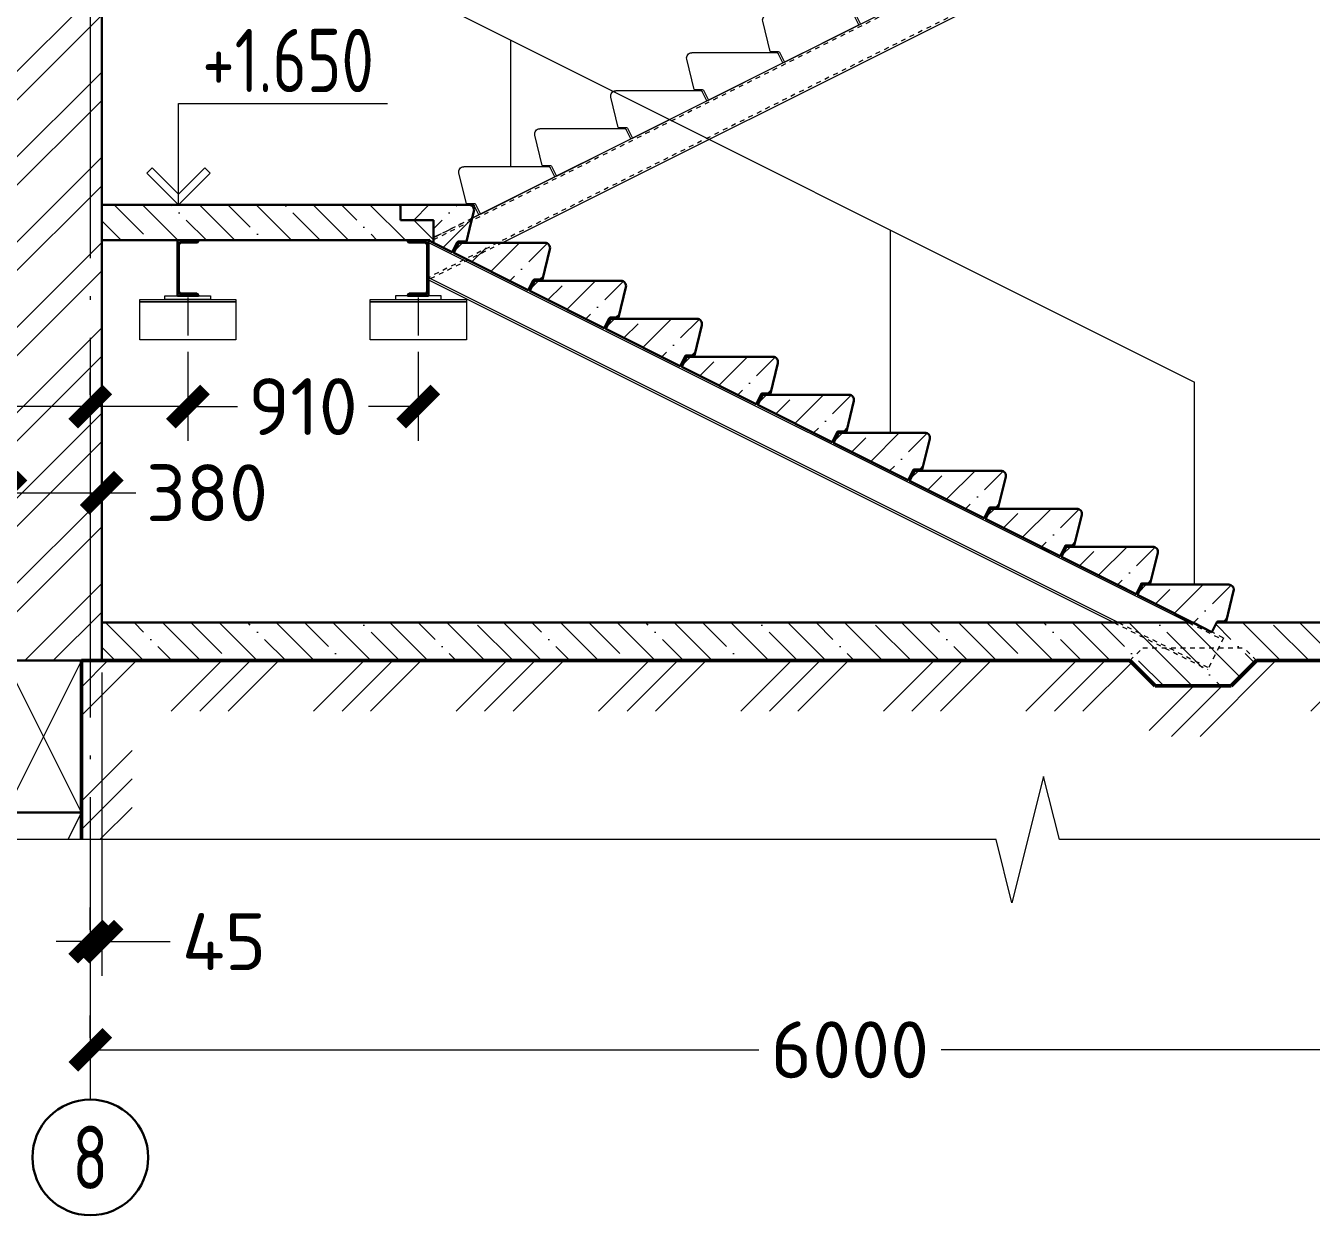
# Model space of a CAD drawing. Extents: x -965262 to 1142518, y -357520 to 71675.
# Drawn here: x 993507 to 1000282, y -218110 to -211841 of the extents above; entities that cross this region are included whole.
import ezdxf

# ---------------------------------------------------------------- set-up
doc = ezdxf.new("R2010")
doc.units = 0
doc.header["$LTSCALE"] = 10
doc.linetypes.add('DOTE', pattern=[2.42, 2, -0.2, 0.02, -0.2])
doc.linetypes.add('JIS_02_1.0', pattern=[2, 1, -1])
doc.layers.get('0').update_dxf_attribs({"linetype": 'CONTINUOUS', "lineweight": 30})
doc.layers.get('Defpoints').update_dxf_attribs({"linetype": 'CONTINUOUS'})
doc.layers.add('DOTE', color=7, linetype='DOTE', lineweight=9)
doc.styles.add('GOST 2.304', font='isocpeur.ttf', dxfattribs={"width": 0.75, "height": 250})
doc.styles.get("Standard").update_dxf_attribs({"font": 'isocpeur.ttf', "height": 300})
doc.dimstyles.get("Standard").update_dxf_attribs({"dimscale": 100, "dimtxt": 300, "dimasz": 1.8, "dimexe": 1.8, "dimexo": 0.625, "dimgap": 0.9, "dimtad": 0, "dimdec": 0, "dimzin": 0, "dimdsep": 46, "dimtxsty": 'Standard', "dimblk": 'ARCHTICK', "dimcen": 0.9, "dimclrd": 256, "dimclre": 256, "dimclrt": 256, "dimadec": 0, "dimazin": 0, "dimtfac": 1, "dimtdec": 0, "dimtofl": 0, "dimtmove": 0, "dimatfit": 3, "dimfxl": 1, "dimtolj": 1, "dimtzin": 0, "dimlwd": 15, "dimlwe": 15, "dimarcsym": 0})
pattern_1 = [(135, (1130293.9, 531250.77), (-149.79692, -149.79692), []), (135, (1130293.9, 531400.56), (-149.79692, -149.79692), [264.806047, -52.96121, 0, -52.96121])]

# ---------------------------------------------------------------- blocks, each defined once
blk = doc.blocks.new('ЛМ1')
at = {"linetype": 'JIS_02_1.0', "lineweight": 15, "ltscale": 2.5}
for p, q in [((-101238.3, -555757.3), (-100967.7, -555757.3)), ((-101238.3, -555757.3), (-101238.3, -555817.3)), ((-100977.7, -555902.3), (-100948.3, -555782.1)), ((-101238.3, -555817.3), (-101108.3, -555817.3)), ((-101108.3, -555817.3), (-101108.3, -555907)), ((-101033.7, -555944.3), (-101108.3, -555907)), ((-101014.1, -555905.1), (-101033.7, -555944.3)), ((-101027.7, -555947.3), (-101009.1, -555910.1)), ((-100977.7, -555902.3), (-101009.6, -555902.3)), ((-101004.6, -555907.3), (-100834.6, -555907.3)), ((-100971.2, -555975.6), (-101027.7, -555947.3)), ((-97988.3, -557407.3), (-97717.7, -557407.3)), ((-97717.7, -557467.3), (-97717.7, -557407.3)), ((-97857.7, -557532.3), (-98000.7, -557460.8)), ((-97847.7, -557467.3), (-97717.7, -557467.3)), ((-97847.7, -557532.3), (-97847.7, -557467.3)), ((-97857.7, -557532.3), (-97847.7, -557532.3))]:
    blk.add_line(p, q, dxfattribs=at)
at = {"lineweight": 15, "ltscale": 7.5}
for p, q in [((-100834.6, -555907.3), (-100667.7, -555907.3)), ((-100677.7, -556052.3), (-100648.3, -555932.1)), ((-100733.7, -556094.3), (-100971.2, -555975.6)), ((-100733.7, -556094.3), (-100807.7, -556057.3)), ((-100714.1, -556055.1), (-100733.7, -556094.3)), ((-100727.7, -556097.3), (-100709.1, -556060.1)), ((-100433.7, -556244.3), (-100727.7, -556097.3)), ((-100677.7, -556052.3), (-100709.6, -556052.3)), ((-100704.6, -556057.3), (-100367.7, -556057.3)), ((-100637.7, -556057.3), (-100367.7, -556057.3)), ((-100377.7, -556202.3), (-100348.3, -556082.1)), ((-100433.7, -556244.3), (-100507.7, -556207.3)), ((-100414.1, -556205.1), (-100433.7, -556244.3)), ((-100427.7, -556247.3), (-100409.1, -556210.1)), ((-100133.7, -556394.3), (-100427.7, -556247.3)), ((-100377.7, -556202.3), (-100409.6, -556202.3)), ((-100404.6, -556207.3), (-100067.7, -556207.3)), ((-100337.7, -556207.3), (-100067.7, -556207.3)), ((-100077.7, -556352.3), (-100048.3, -556232.1)), ((-100077.7, -556352.3), (-100109.6, -556352.3)), ((-100133.7, -556394.3), (-100207.7, -556357.3)), ((-100114.1, -556355.1), (-100133.7, -556394.3)), ((-100127.7, -556397.3), (-100109.1, -556360.1)), ((-99833.7, -556544.3), (-100127.7, -556397.3)), ((-100104.6, -556357.3), (-99767.7, -556357.3)), ((-100037.7, -556357.3), (-99767.7, -556357.3)), ((-99777.7, -556502.3), (-99748.3, -556382.1)), ((-99777.7, -556502.3), (-99809.6, -556502.3)), ((-99833.7, -556544.3), (-99907.7, -556507.3)), ((-99814.1, -556505.1), (-99833.7, -556544.3)), ((-99827.7, -556547.3), (-99809.1, -556510.1)), ((-99533.7, -556694.3), (-99827.7, -556547.3)), ((-99804.6, -556507.3), (-99467.7, -556507.3)), ((-99737.7, -556507.3), (-99467.7, -556507.3)), ((-99477.7, -556652.3), (-99448.3, -556532.1)), ((-99514.1, -556655.1), (-99533.7, -556694.3)), ((-99477.7, -556652.3), (-99509.6, -556652.3)), ((-99533.7, -556694.3), (-99607.7, -556657.3)), ((-99527.7, -556697.3), (-99509.1, -556660.1)), ((-99233.7, -556844.3), (-99527.7, -556697.3)), ((-99504.6, -556657.3), (-99167.7, -556657.3)), ((-99437.7, -556657.3), (-99167.7, -556657.3)), ((-99177.7, -556802.3), (-99148.3, -556682.1)), ((-99233.7, -556844.3), (-99307.7, -556807.3)), ((-99214.1, -556805.1), (-99233.7, -556844.3)), ((-99177.7, -556802.3), (-99209.6, -556802.3)), ((-99204.6, -556807.3), (-98867.7, -556807.3)), ((-99137.7, -556807.3), (-98867.7, -556807.3)), ((-99227.7, -556847.3), (-99209.1, -556810.1)), ((-98933.7, -556994.3), (-99227.7, -556847.3)), ((-98877.7, -556952.3), (-98848.3, -556832.1)), ((-98933.7, -556994.3), (-99007.7, -556957.3)), ((-98914.1, -556955.1), (-98933.7, -556994.3)), ((-98927.7, -556997.3), (-98909.1, -556960.1)), ((-98877.7, -556952.3), (-98909.6, -556952.3)), ((-98904.6, -556957.3), (-98567.7, -556957.3)), ((-98837.7, -556957.3), (-98567.7, -556957.3)), ((-98633.7, -557144.3), (-98927.7, -556997.3)), ((-98577.7, -557102.3), (-98548.3, -556982.1)), ((-98633.7, -557144.3), (-98707.7, -557107.3)), ((-98614.1, -557105.1), (-98633.7, -557144.3)), ((-98627.7, -557147.3), (-98609.1, -557110.1)), ((-98577.7, -557102.3), (-98609.6, -557102.3)), ((-98604.6, -557107.3), (-98267.7, -557107.3)), ((-98537.7, -557107.3), (-98267.7, -557107.3)), ((-98333.7, -557294.3), (-98627.7, -557147.3)), ((-98277.7, -557252.3), (-98248.3, -557132.1)), ((-98333.7, -557294.3), (-98407.7, -557257.3)), ((-98314.1, -557255.1), (-98333.7, -557294.3)), ((-98327.7, -557297.3), (-98309.1, -557260.1)), ((-98277.7, -557252.3), (-98309.6, -557252.3)), ((-98304.6, -557257.3), (-97967.7, -557257.3)), ((-98237.7, -557257.3), (-97967.7, -557257.3)), ((-98033.7, -557444.3), (-98327.7, -557297.3)), ((-97977.7, -557402.3), (-97948.3, -557282.1)), ((-98033.7, -557444.3), (-98107.7, -557407.3)), ((-98014.1, -557405.1), (-98033.7, -557444.3)), ((-97977.7, -557402.3), (-98009.6, -557402.3))]:
    blk.add_line(p, q, dxfattribs=at)
at = {"lineweight": 15, "ltscale": 2.5}
for p, q in [((-98027.7, -557447.3), (-98009.1, -557410.1)), ((-98004.6, -557407.3), (-97988.3, -557407.3)), ((-98000.7, -557460.8), (-98027.7, -557447.3))]:
    blk.add_line(p, q, dxfattribs=at)
at = {"linetype": 'JIS_02_1.0', "lineweight": 15, "ltscale": 2.5}
for centre, radius, start, end in [((-100967.7, -555777.3), 20, 346.2488, 90), ((-101009.6, -555907.3), 5, 90, 153.4349), ((-101004.6, -555912.3), 5, 90, 153.4349), ((-98004.6, -557412.3), 5, 90, 153.4349)]:
    blk.add_arc(centre, radius, start, end, dxfattribs=at)
at = {"lineweight": 15, "ltscale": 7.5}
for centre, radius, start, end in [((-100667.7, -555927.3), 20, 346.2488, 90), ((-100709.6, -556057.3), 5, 90, 153.4349), ((-100704.6, -556062.3), 5, 90, 153.4349), ((-100367.7, -556077.3), 20, 346.2488, 90), ((-100409.6, -556207.3), 5, 90, 153.4349), ((-100404.6, -556212.3), 5, 90, 153.4349), ((-100067.7, -556227.3), 20, 346.2488, 90), ((-100109.6, -556357.3), 5, 90, 153.4349), ((-100104.6, -556362.3), 5, 90, 153.4349), ((-99767.7, -556377.3), 20, 346.2488, 90), ((-99809.6, -556507.3), 5, 90, 153.4349), ((-99804.6, -556512.3), 5, 90, 153.4349), ((-99467.7, -556527.3), 20, 346.2488, 90), ((-99509.6, -556657.3), 5, 90, 153.4349), ((-99504.6, -556662.3), 5, 90, 153.4349), ((-99167.7, -556677.3), 20, 346.2488, 90), ((-99209.6, -556807.3), 5, 90, 153.4349), ((-99204.6, -556812.3), 5, 90, 153.4349), ((-98867.7, -556827.3), 20, 346.2488, 90), ((-98909.6, -556957.3), 5, 90, 153.4349), ((-98904.6, -556962.3), 5, 90, 153.4349), ((-98567.7, -556977.3), 20, 346.2488, 90), ((-98609.6, -557107.3), 5, 90, 153.4349), ((-98604.6, -557112.3), 5, 90, 153.4349), ((-98267.7, -557127.3), 20, 346.2488, 90), ((-98309.6, -557257.3), 5, 90, 153.4349), ((-98304.6, -557262.3), 5, 90, 153.4349), ((-97967.7, -557277.3), 20, 346.2488, 90), ((-98009.6, -557407.3), 5, 90, 153.4349)]:
    blk.add_arc(centre, radius, start, end, dxfattribs=at)
blk = doc.blocks.new('_ArchTick')
at = {"color": 0, "linetype": 'ByBlock', "lineweight": 0, "const_width": 0.4}
blk.add_lwpolyline([(-0.5, -0.5), (0.5, 0.5)], dxfattribs=at)
blk = doc.blocks.new('*D2309')
at = {"lineweight": 15, "ltscale": 10, "transparency": 16777216}
for p, q in [((993907.6, -215249.3), (993907.6, -216847.8)), ((993847.6, -216605.3), (993847.6, -216487.8)), ((993847.6, -216667.8), (993667.6, -216667.8)), ((993907.6, -216667.8), (994267.6, -216667.8))]:
    blk.add_line(p, q, dxfattribs=at)
at = {"layer": 'Defpoints', "color": 0, "lineweight": 15, "ltscale": 10, "transparency": 16777216}
for p in [(993907.6, -215186.8, -1206.7), (993847.6, -216667.8), (993847.6, -216667.8)]:
    blk.add_point(p, dxfattribs=at)
at = {"lineweight": 15, "ltscale": 10, "transparency": 16777216, "xscale": 180, "yscale": 180, "zscale": 180}
blk.add_blockref('_ArchTick', (993847.6, -216667.8), dxfattribs=at)
at = {"lineweight": 15, "ltscale": 10, "transparency": 16777216, "xscale": 180, "yscale": 180, "zscale": 180, "rotation": 180}
blk.add_blockref('_ArchTick', (993907.6, -216667.8), dxfattribs=at)
at = {"lineweight": 15, "ltscale": 10, "transparency": 16777216, "insert": (994552.6, -216667.8), "char_height": 300, "attachment_point": 5}
blk.add_mtext('\\A1;45', dxfattribs=at)
blk = doc.blocks.new('*D2311')
at = {"lineweight": 15, "ltscale": 10, "transparency": 16777216}
for p, q in [((993847.6, -217175.3), (993847.6, -217057.8)), ((1001854.3, -217175.3), (1001854.3, -217057.8)), ((993847.6, -217237.8), (997370.9, -217237.8)), ((1001854.3, -217237.8), (998330.9, -217237.8))]:
    blk.add_line(p, q, dxfattribs=at)
at = {"layer": 'Defpoints', "color": 0, "lineweight": 15, "ltscale": 10, "transparency": 16777216}
for p in [(993847.6, -217237.8), (1001854.3, -217237.8), (1001854.3, -217237.8)]:
    blk.add_point(p, dxfattribs=at)
at = {"lineweight": 15, "ltscale": 10, "transparency": 16777216, "xscale": 180, "yscale": 180, "zscale": 180, "rotation": 180}
blk.add_blockref('_ArchTick', (993847.6, -217237.8), dxfattribs=at)
at = {"lineweight": 15, "ltscale": 10, "transparency": 16777216, "xscale": 180, "yscale": 180, "zscale": 180}
blk.add_blockref('_ArchTick', (1001854.3, -217237.8), dxfattribs=at)
at = {"lineweight": 15, "ltscale": 10, "transparency": 16777216, "insert": (997850.9, -217237.8), "char_height": 300, "attachment_point": 5}
blk.add_mtext('\\A1;6000', dxfattribs=at)
blk = doc.blocks.new('*D2346')
at = {"lineweight": 15, "ltscale": 10, "transparency": 16777216}
for p, q in [((993400.5, -214924.1), (993400.5, -214122.3)), ((993907.6, -214924.1), (993907.6, -214122.3)), ((993400.5, -214302.3), (993907.6, -214302.3)), ((993907.6, -214302.3), (994087.6, -214302.3))]:
    blk.add_line(p, q, dxfattribs=at)
at = {"layer": 'Defpoints', "color": 0, "lineweight": 15, "ltscale": 10, "transparency": 16777216}
for p in [(993400.5, -214302.3), (993400.5, -214986.6, -1206.7), (993907.6, -214986.6, -1206.7)]:
    blk.add_point(p, dxfattribs=at)
at = {"lineweight": 15, "ltscale": 10, "transparency": 16777216, "xscale": 180, "yscale": 180, "zscale": 180, "rotation": 180}
blk.add_blockref('_ArchTick', (993400.5, -214302.3), dxfattribs=at)
at = {"lineweight": 15, "ltscale": 10, "transparency": 16777216, "xscale": 180, "yscale": 180, "zscale": 180}
blk.add_blockref('_ArchTick', (993907.6, -214302.3), dxfattribs=at)
at = {"lineweight": 15, "ltscale": 10, "transparency": 16777216, "insert": (994462.6, -214302.3), "char_height": 300, "attachment_point": 5}
blk.add_mtext('\\A1;380', dxfattribs=at)
blk = doc.blocks.new('*D2351')
at = {"lineweight": 15, "ltscale": 10, "transparency": 16777216}
for p, q in [((994361.3, -213572), (994361.3, -214028.1)), ((993847.6, -213785.6), (993847.6, -213668.1)), ((993847.6, -213848.1), (993198.7, -213848.1)), ((994361.3, -213848.1), (993847.6, -213848.1))]:
    blk.add_line(p, q, dxfattribs=at)
at = {"layer": 'Defpoints', "color": 0, "lineweight": 15, "ltscale": 10, "transparency": 16777216}
for p in [(994361.3, -213509.5, 1206.7), (993847.6, -213848.1), (993847.6, -213848.1)]:
    blk.add_point(p, dxfattribs=at)
at = {"lineweight": 15, "ltscale": 10, "transparency": 16777216, "xscale": 180, "yscale": 180, "zscale": 180, "rotation": 180}
blk.add_blockref('_ArchTick', (993847.6, -213848.1), dxfattribs=at)
at = {"lineweight": 15, "ltscale": 10, "transparency": 16777216, "xscale": 180, "yscale": 180, "zscale": 180}
blk.add_blockref('_ArchTick', (994361.3, -213848.1), dxfattribs=at)
at = {"lineweight": 15, "ltscale": 10, "transparency": 16777216, "insert": (992823.7, -213848.1), "char_height": 300, "attachment_point": 5}
blk.add_mtext('\\A1;385', dxfattribs=at)
blk = doc.blocks.new('*D2266')
at = {"lineweight": 15, "ltscale": 10, "transparency": 16777216}
for p, q in [((994361.3, -213559.5), (994361.3, -214028.1)), ((995575.7, -213559.5), (995575.7, -214028.1)), ((994361.3, -213848.1), (994623.5, -213848.1)), ((995575.7, -213848.1), (995313.5, -213848.1))]:
    blk.add_line(p, q, dxfattribs=at)
at = {"layer": 'Defpoints', "color": 0, "lineweight": 15, "ltscale": 10, "transparency": 16777216}
for p in [(994361.3, -213497, 1206.7), (995575.7, -213497, 1206.7), (995575.7, -213848.1)]:
    blk.add_point(p, dxfattribs=at)
at = {"lineweight": 15, "ltscale": 10, "transparency": 16777216, "xscale": 180, "yscale": 180, "zscale": 180, "rotation": 180}
blk.add_blockref('_ArchTick', (994361.3, -213848.1), dxfattribs=at)
at = {"lineweight": 15, "ltscale": 10, "transparency": 16777216, "xscale": 180, "yscale": 180, "zscale": 180}
blk.add_blockref('_ArchTick', (995575.7, -213848.1), dxfattribs=at)
at = {"lineweight": 15, "ltscale": 10, "transparency": 16777216, "insert": (994968.5, -213848.1), "char_height": 300, "attachment_point": 5}
blk.add_mtext('\\A1;910', dxfattribs=at)

msp = doc.modelspace()

# ---------------------------------------------------------------- hatches: boundary and pattern name
at = {"lineweight": 15}
h = msp.add_hatch(dxfattribs=at)
h.set_pattern_fill('ANSI32', color=256, scale=33.361392, style=0)
h.set_pattern_definition([(45, (993632.55, -201574.56), (-224.6954, 224.6954), []), (45, (993782.35, -201574.56), (-224.6954, 224.6954), [])])
h.paths.add_polyline_path([(993907.6, -201508.6), (993400.5, -201508.6), (993400.5, -201642.1), (993907.6, -201642.1)])
h.paths.add_polyline_path([(1002261.3, -201508.6), (1001754.2, -201508.6), (1001754.2, -201642.1), (1002261.3, -201642.1)])
h.paths.add_polyline_path([(993907.6, -202149.2), (993827.5, -202149.2), (993827.5, -202442.7), (993907.6, -202442.7)])
h.paths.add_polyline_path([(1001834.3, -202149.2), (1001754.2, -202149.2), (1001754.2, -202442.7), (1001834.3, -202442.7)])
h.paths.add_polyline_path([(1002261.3, -201642.1), (1001754.2, -201642.1), (1001754.2, -202374.4), (1002261.3, -202374.4)])
h.paths.add_polyline_path([(993907.6, -201642.1), (993400.5, -201642.1), (993400.5, -202374.4), (993907.6, -202374.4)])
h.paths.add_polyline_path([(993847.6, -206979.9), (993400.5, -206979.9), (993400.5, -207180.1), (993847.6, -207180.1)])
h.paths.add_polyline_path([(993907.6, -206979.9), (993847.6, -206979.9), (993847.6, -207180.1), (993907.6, -207180.1)], flags=16)
h.paths.add_polyline_path([(993847.6, -205378.5), (993400.5, -205378.5), (993400.5, -205578.7), (993847.6, -205578.7)], flags=17)
h.paths.add_polyline_path([(993907.6, -205378.5), (993847.6, -205378.5), (993847.6, -205578.7), (993907.6, -205578.7)], flags=17)
h.paths.add_polyline_path([(1002261.3, -201642.1), (1001854.3, -201642.1), (1001854.3, -202374.4), (1002261.3, -202374.4)], flags=17)
h.paths.add_polyline_path([(1001854.3, -201642.1), (1001754.2, -201642.1), (1001754.2, -202374.4), (1001854.3, -202374.4)], flags=16)
h.paths.add_polyline_path([(993847.6, -201642.1), (993400.5, -201642.1), (993400.5, -202374.4), (993847.6, -202374.4)], flags=16)
h.paths.add_polyline_path([(993907.6, -201642.1), (993847.6, -201642.1), (993847.6, -202374.4), (993907.6, -202374.4)], flags=17)
h.paths.add_polyline_path([(1002261.3, -202776.4), (1001854.3, -202776.4), (1001854.3, -205645.4), (1002261.3, -205645.4)], flags=17)
h.paths.add_polyline_path([(1001854.3, -202776.4), (1001754.2, -202776.4), (1001754.2, -205645.4), (1001854.3, -205645.4)], flags=17)
h.paths.add_polyline_path([(993847.6, -205578.7), (993400.5, -205578.7), (993400.5, -207180.1), (993847.6, -207180.1)], flags=17)
h.paths.add_polyline_path([(993907.6, -205578.7), (993847.6, -205578.7), (993847.6, -207180.1), (993907.6, -207180.1)], flags=17)
h.paths.add_polyline_path([(993847.6, -209982.4), (993400.5, -209982.4), (993400.5, -211583.8), (993847.6, -211583.8)], flags=17)
h.paths.add_polyline_path([(993907.6, -209982.4), (993847.6, -209982.4), (993847.6, -211583.8), (993907.6, -211583.8)], flags=17)
h.paths.add_polyline_path([(1002261.3, -207713.8), (1001854.3, -207713.8), (1001854.3, -210582.9), (1002261.3, -210582.9)], flags=17)
h.paths.add_polyline_path([(1001854.3, -207713.8), (1001754.2, -207713.8), (1001754.2, -210582.9), (1001854.3, -210582.9)], flags=17)
h.paths.add_polyline_path([(1002261.3, -212117.5), (1001854.3, -212117.5), (1001854.3, -214986.6), (1002261.3, -214986.6)], flags=17)
h.paths.add_polyline_path([(1001854.3, -212117.5), (1001754.2, -212117.5), (1001754.2, -214986.6), (1001854.3, -214986.6)], flags=17)
h.paths.add_polyline_path([(1001854.3, -201642.1), (1002261.3, -201642.1), (1002261.3, -215186.8), (1002154.5, -215186.8), (1001854.3, -215186.8)])
h.paths.add_polyline_path([(1001754.2, -201642.1), (1001854.3, -201642.1), (1001854.3, -215186.8), (1001754.2, -215186.8)])
h.paths.add_polyline_path([(993400.5, -201642.1), (993847.6, -201642.1), (993847.6, -215186.8), (993800.9, -215186.8), (993400.5, -215186.8)])
h.paths.add_polyline_path([(993847.6, -201642.1), (993907.6, -201642.1), (993907.6, -215186.8), (993847.6, -215186.8)])
at = {"lineweight": 15, "ltscale": 10}
h = msp.add_hatch(dxfattribs=at)
h.set_pattern_fill('ANSI35', color=256, scale=33.361392, angle=90, style=0)
h.set_pattern_definition(pattern_1)
h.paths.add_polyline_path([(993907.6, -212971.2), (993907.6, -212784.8), (995482.3, -212784.4), (995482.3, -212864.5), (995655.7, -212864.5), (995655.7, -212957.9), (995655.7, -212984.6), (995629.1, -212971.2)])
h = msp.add_hatch(dxfattribs=at)
h.set_pattern_fill('ANSI35', color=256, scale=33.361392, style=0)
h.set_pattern_definition([(45, (1130293.9, 531250.77), (-149.79692, 149.79692), []), (45, (1130443.7, 531250.77), (-149.79692, 149.79692), [264.806047, -52.96121, 0, -52.96121])])
edge = h.paths.add_edge_path()
edge.add_line((995482.3, -212817.8), (995482.3, -212784.8))
edge.add_line((995482.3, -212784.8), (995393.7, -212784.8))
edge.add_arc((995393.7, -212791.4), 6.67, 90, 153.43495)
edge.add_line((995387.8, -212788.5), (995362.9, -212838.1))
edge.add_line((995362.9, -212838.1), (995629.1, -212971.2))
edge.add_line((995629.1, -212971.2), (995655.7, -212957.9))
edge.add_line((995655.7, -212957.9), (995655.7, -212864.8))
edge.add_line((995655.7, -212864.8), (995482.3, -212864.8))
edge.add_line((995482.3, -212864.8), (995482.3, -212817.8))
h.paths.add_polyline_path([(995362.9, -212838.1), (995387.8, -212788.5, -0.284079), (995393.7, -212784.8), (995843.3, -212784.8, -0.48639), (995869.3, -212817.8), (995830, -212978.3), (995787.4, -212978.3, 0.284079), (995781.4, -212982), (995755.3, -213034.3), (995656.5, -212984.9)])
h = msp.add_hatch(dxfattribs=at)
h.set_pattern_fill('ANSI31', color=256, scale=2.668911, style=0)
h.set_pattern_definition([(45, (1124529.051, 531168.381), (-5.99187684, 5.99187684), [])])
h.paths.add_polyline_path([(994307.9, -213264.8), (994417.4, -213264.8), (994417.4, -213260.8, 0.414214), (994409.4, -213252.8), (994328, -213252.8, -0.414214), (994314.6, -213239.4), (994314.6, -212996.6, -0.414214), (994328, -212983.2), (994409.4, -212983.2, 0.414214), (994417.4, -212975.2), (994417.4, -212971.2), (994307.9, -212971.2)])
h = msp.add_hatch(dxfattribs=at)
h.set_pattern_fill('ANSI31', color=256, scale=1.334456, style=0)
h.set_pattern_definition([(135, (865407.949, 531168.381), (5.99187684, 5.99187684), [])])
h.paths.add_polyline_path([(995519.6, -213264.8), (995629.1, -213264.8), (995629.1, -212971.2), (995519.6, -212971.2), (995519.6, -212975.2, 0.414214), (995527.6, -212983.2), (995609, -212983.2, -0.414214), (995622.4, -212996.6), (995622.4, -213239.4, -0.414214), (995609, -213252.8), (995527.6, -213252.8, 0.414214), (995519.6, -213260.8)])
h = msp.add_hatch(dxfattribs=at)
h.set_pattern_fill('ANSI35', color=256, scale=33.361392, angle=90, style=0)
h.set_pattern_definition([(45, (795130.25, 533052.28), (149.79692, -149.79692), []), (45, (795130.25, 533202.08), (149.79692, -149.79692), [264.806047, -52.96121, 0, -52.96121])])
h.paths.add_polyline_path([(995763.3, -213038.3), (995788.1, -212988.6, -0.284079), (995794.1, -212984.9), (996243.7, -212984.9, -0.48639), (996269.6, -213018), (996230.3, -213178.4), (996187.7, -213178.4, 0.284079), (996181.8, -213182.1), (996155.6, -213234.5), (996056.8, -213185.1)])
h = msp.add_hatch(dxfattribs=at)
h.set_pattern_fill('ANSI35', color=256, scale=33.361392, angle=90, style=0)
h.set_pattern_definition([(45, (795530.59, 532852.11), (149.79692, -149.79692), []), (45, (795530.59, 533001.91), (149.79692, -149.79692), [264.806047, -52.96121, 0, -52.96121])])
h.paths.add_polyline_path([(996163.6, -213238.5), (996188.4, -213188.8, -0.284079), (996194.4, -213185.1), (996644, -213185.1, -0.48639), (996669.9, -213218.1), (996630.7, -213378.6), (996588.1, -213378.6, 0.284079), (996582.1, -213382.3), (996555.9, -213434.6), (996457.2, -213385.3)])
h = msp.add_hatch(dxfattribs=at)
h.set_pattern_fill('ANSI35', color=256, scale=33.361392, angle=90, style=0)
h.set_pattern_definition([(45, (795930.92, 532651.95), (149.79692, -149.79692), []), (45, (795930.92, 532801.74), (149.79692, -149.79692), [264.806047, -52.96121, 0, -52.96121])])
h.paths.add_polyline_path([(996563.9, -213438.7), (996588.8, -213389, -0.284079), (996594.8, -213385.3), (997044.3, -213385.3, -0.48639), (997070.3, -213418.3), (997031, -213578.8), (996988.4, -213578.8, 0.284079), (996982.4, -213582.5), (996956.3, -213634.8), (996857.5, -213585.4)])
h = msp.add_hatch(dxfattribs=at)
h.set_pattern_fill('ANSI35', color=256, scale=33.361392, angle=90, style=0)
h.set_pattern_definition([(45, (796331.26, 532451.78), (149.79692, -149.79692), []), (45, (796331.26, 532601.57), (149.79692, -149.79692), [264.806047, -52.96121, 0, -52.96121])])
h.paths.add_polyline_path([(996964.3, -213638.8), (996989.1, -213589.1, -0.284079), (996995.1, -213585.4), (997444.7, -213585.4, -0.48639), (997470.6, -213618.5), (997431.3, -213778.9), (997388.8, -213778.9, 0.284079), (997382.8, -213782.6), (997356.6, -213835), (997257.9, -213785.6)])
h = msp.add_hatch(dxfattribs=at)
h.set_pattern_fill('ANSI35', color=256, scale=33.361392, angle=90, style=0)
h.set_pattern_definition([(45, (796731.6, 532251.6), (149.79692, -149.79692), []), (45, (796731.6, 532401.4), (149.79692, -149.79692), [264.806047, -52.96121, 0, -52.96121])])
h.paths.add_polyline_path([(997364.6, -213839), (997389.5, -213789.3, -0.284079), (997395.4, -213785.6), (997845, -213785.6, -0.48639), (997870.9, -213818.6), (997831.7, -213979.1), (997789.1, -213979.1, 0.284079), (997783.1, -213982.8), (997756.9, -214035.2), (997658.2, -213985.8)])
h = msp.add_hatch(dxfattribs=at)
h.set_pattern_fill('ANSI35', color=256, scale=33.361392, angle=90, style=0)
h.set_pattern_definition([(45, (797131.93, 532051.44), (149.79692, -149.79692), []), (45, (797131.93, 532201.24), (149.79692, -149.79692), [264.806047, -52.96121, 0, -52.96121])])
h.paths.add_polyline_path([(997764.9, -214039.2), (997789.8, -213989.5, -0.284079), (997795.8, -213985.8), (998245.4, -213985.8, -0.48639), (998271.3, -214018.8), (998232, -214179.3), (998189.4, -214179.3, 0.284079), (998183.5, -214183), (998157.3, -214235.3), (998058.5, -214185.9)])
h = msp.add_hatch(dxfattribs=at)
h.set_pattern_fill('ANSI35', color=256, scale=33.361392, angle=90, style=0)
h.set_pattern_definition([(45, (797532.27, 531851.27), (149.79692, -149.79692), []), (45, (797532.27, 532001.07), (149.79692, -149.79692), [264.806047, -52.96121, 0, -52.96121])])
h.paths.add_polyline_path([(998165.3, -214239.3), (998190.1, -214189.6, -0.284079), (998196.1, -214185.9), (998645.7, -214185.9, -0.48639), (998671.6, -214219), (998632.3, -214379.4), (998589.8, -214379.4, 0.284079), (998583.8, -214383.1), (998557.6, -214435.5), (998458.9, -214386.1)])
h = msp.add_hatch(dxfattribs=at)
h.set_pattern_fill('ANSI35', color=256, scale=33.361392, angle=90, style=0)
h.set_pattern_definition([(45, (797932.6, 531651.1), (149.79692, -149.79692), []), (45, (797932.6, 531800.9), (149.79692, -149.79692), [264.806047, -52.96121, 0, -52.96121])])
h.paths.add_polyline_path([(998565.6, -214439.5), (998590.5, -214389.8, -0.284079), (998596.4, -214386.1), (999046, -214386.1, -0.48639), (999072, -214419.1), (999032.7, -214579.6), (998990.1, -214579.6, 0.284079), (998984.1, -214583.3), (998958, -214635.7), (998859.2, -214586.3)])
h = msp.add_hatch(dxfattribs=at)
h.set_pattern_fill('ANSI35', color=256, scale=33.361392, angle=90, style=0)
h.set_pattern_definition([(45, (798332.94, 531450.94), (149.79692, -149.79692), []), (45, (798332.94, 531600.73), (149.79692, -149.79692), [264.806047, -52.96121, 0, -52.96121])])
h.paths.add_polyline_path([(998966, -214639.7), (998990.8, -214590, -0.284079), (998996.8, -214586.3), (999446.4, -214586.3, -0.48639), (999472.3, -214619.3), (999433, -214779.8), (999390.4, -214779.8, 0.284079), (999384.5, -214783.5), (999358.3, -214835.8), (999259.5, -214786.5)])
h = msp.add_hatch(dxfattribs=at)
h.set_pattern_fill('ANSI35', color=256, scale=33.361392, angle=90, style=0)
h.set_pattern_definition([(45, (798733.28, 531250.77), (149.79692, -149.79692), []), (45, (798733.28, 531400.56), (149.79692, -149.79692), [264.806047, -52.96121, 0, -52.96121])])
h.paths.add_polyline_path([(999366.3, -214839.8), (999391.1, -214790.1, -0.284079), (999397.1, -214786.5), (999846.7, -214786.5, -0.48639), (999872.6, -214819.5), (999833.4, -214979.9), (999790.8, -214979.9, 0.284079), (999784.8, -214983.6), (999758.6, -215036), (999659.9, -214986.6)])
h = msp.add_hatch(dxfattribs=at)
h.set_pattern_fill('ANSI35', color=256, scale=33.361392, angle=90, style=0)
h.set_pattern_definition(pattern_1)
h.paths.add_polyline_path([(993907.6, -215186.8), (993907.6, -214986.6), (999659.9, -214986.6), (999758.6, -215036), (999783.3, -214986.6), (1001754.2, -214986.6), (1001754.2, -215186.8), (999993.5, -215186.8), (999860.4, -215319.9), (999459.3, -215319.9), (999326.3, -215186.8)])
h = msp.add_hatch(dxfattribs=at)
h.set_pattern_fill('MCSHATCHBG', color=256, scale=33.361392, style=0, pattern_type=2)
h.set_pattern_definition([(45, (1058147.55, -156083.9), (-375.3156, 375.3156), []), (45, (1058297.7, -156083.9), (-375.3156, 375.3156), []), (45, (1057697.17, -156083.9), (-375.3156, 375.3156), [])])
h.paths.add_polyline_path([(991528.4, -215253.5), (991087, -215253.5), (991087, -215520.4), (991528.4, -215520.4)], flags=16)
h.paths.add_polyline_path([(991087, -215520.4), (993400.5, -215520.4), (993400.5, -215253.5), (991087, -215253.5)])
h.paths.add_polyline_path([(1002154.5, -215453.7), (1004595, -215453.7), (1004595, -215186.8), (1002154.5, -215186.8)])
h.paths.add_polyline_path([(993800.9, -215453.7), (993800.9, -215186.8), (999326.3, -215186.8), (999459.3, -215319.9), (999860.4, -215319.9), (999993.5, -215186.8), (1001754.2, -215186.8), (1001754.2, -215453.7), (999993.5, -215453.7), (999860.4, -215586.7), (999459.3, -215586.7), (999326.3, -215453.7)])
h.paths.add_polyline_path([(993400.5, -216130.3), (993133.6, -216130.3), (993133.6, -215520.4), (993400.5, -215520.4)])
h.paths.add_polyline_path([(993800.9, -216130.3), (994067.7, -216130.3), (994067.7, -215453.7), (993800.9, -215453.7)])
h.paths.add_polyline_path([(1001754.2, -216130.3), (1001487.3, -216130.3), (1001487.3, -215453.7), (1001754.2, -215453.7)])
h.paths.add_polyline_path([(1002154.5, -216130.3), (1002421.4, -216130.3), (1002421.4, -215453.7), (1002154.5, -215453.7)])
h.paths.add_polyline_path([(1004169.1, -215453.7), (1004595, -215453.7), (1004595, -215186.8), (1004169.1, -215186.8)], flags=16)

# ---------------------------------------------------------------- linework, layer by layer
at = {"linetype": 'JIS_02_1.0', "lineweight": 15, "ltscale": 2.5}
for p, q in [((999835.8, -210879.8, 11008.5), (995856.6, -212869.4, 11008.5)), ((1000020.8, -210972.3, 11008.5), (995995.5, -212984.9, 11008.5)), ((995860, -212855.8, 11008.5), (995629.1, -212971.2, 11008.5)), ((995856.6, -212869.4, 11008.5), (995629.1, -212983.1, 11008.5)), ((996019.4, -212984.9, 11008.5), (995629.1, -213180.1, 11008.5)), ((995995.5, -212984.9, 11008.5), (995629.1, -213168.2, 11008.5)), ((999242.1, -214986.6, 11008.5), (999736.1, -215233.6, 11008.5)), ((999266, -214986.6, 11008.5), (999740.9, -215224.1, 11008.5)), ((999636, -214986.6, 11008.5), (999814.9, -215076.1, 11008.5)), ((999659.9, -214986.6, 11008.5), (999819.7, -215066.5, 11008.5)), ((999819.7, -215066.5, 11008.5), (999736.1, -215233.6, 11008.5))]:
    msp.add_line(p, q, dxfattribs=at)
at = {"lineweight": 15}
for p, q in [((999823.9, -210873.8, 11008.5), (995860, -212855.8, 11008.5)), ((1000032.8, -210978.2, 11008.5), (996019.4, -212984.9, 11008.5)), ((995663.2, -211717.2, 11008.5), (999666.5, -213718.9, 11008.5)), ((998065.2, -213985.8, 11008.5), (998065.2, -212918.2, 11008.5)), ((995629.1, -212971.2, 11008.5), (999659.9, -214986.6, 11008.5)), ((995629.1, -212983.1, 11008.5), (999636, -214986.6, 11008.5)), ((995629.1, -213168.2, 11008.5), (999266, -214986.6, 11008.5)), ((995629.1, -213180.1, 11008.5), (999242.1, -214986.6, 11008.5)), ((999666.5, -214786.5, 11008.5), (999666.5, -213718.9, 11008.5)), ((993800.9, -215987.5, 8595.1), (993400.5, -215186.8, 8595.1)), ((993800.9, -215186.8, 6658.5), (993400.5, -215987.5, 8595.1)), ((993800.9, -215987.5, 6658.5), (993729.4, -216130.3, 7003.9))]:
    msp.add_line(p, q, dxfattribs=at)
at = {"extrusion": (0, 0, -1)}
for p, q in [((993907.6, -215186.8, 8595.1), (993907.6, -211583.8, 8595.1)), ((993907.6, -212784.8, 8595.1), (995482.3, -212784.8, 11008.5)), ((993907.6, -214986.6, 8595.1), (999659.9, -214986.6, 8595.1)), ((999783.3, -214986.6, 8595.1), (1001754.2, -214986.6, 8595.1)), ((993400.5, -215186.8, 8595.1), (993907.6, -215186.8, 8595.1)), ((993907.6, -215186.8, 8595.1), (999326.3, -215186.8, 11008.5)), ((999993.5, -215186.8, 11008.5), (1001754.2, -215186.8, 8353.7)), ((993400.5, -215987.5, 8595.1), (993800.9, -215987.5, 8595.1))]:
    msp.add_line(p, q, dxfattribs=at)
at = {"lineweight": 5}
msp.add_line((996063.5, -212584.6, 11008.5), (996063.5, -211917.4, 11008.5), dxfattribs=at)
at = {"linetype": 'Continuous', "lineweight": 15, "ltscale": 100}
for p, q in [((994174.3, -212589.7, 11008.5), (994146, -212618, 11008.5)), ((994146, -212618, 11008.5), (994312.8, -212784.8, 8595.1)), ((994312.8, -212728.2, 11008.5), (994174.3, -212589.7, 11008.5)), ((994312.8, -212728.2, 11008.5), (994451.3, -212589.7, 11008.5)), ((994479.6, -212618, 11008.5), (994312.8, -212784.8, 8595.1)), ((994451.3, -212589.7, 11008.5), (994479.6, -212618, 11008.5))]:
    msp.add_line(p, q, dxfattribs=at)
at = {"linetype": 'Continuous', "lineweight": 0, "ltscale": 100}
msp.add_line((994312.8, -212784.8, 8595.1), (994312.8, -212728.2, 11008.5), dxfattribs=at)
msp.add_line((994312.8, -212784.8, 8595.1), (994312.8, -212728.2, 11008.5), dxfattribs=at)
for p, q in [((995482.3, -212784.8, 11008.5), (995843.3, -212784.8, 11008.5)), ((995846.4, -212911.3, 11008.5), (995869.3, -212817.8, 11008.5)), ((995482.3, -212864.8, 11008.5), (995655.7, -212864.8, 11008.5)), ((994307.9, -212971.2, 11008.5), (994307.9, -213264.8, 11008.5)), ((994307.9, -212971.2, 11008.5), (994417.4, -212971.2, 11008.5)), ((994328, -212983.2, 11008.5), (994409.4, -212983.2, 11008.5)), ((994417.4, -212971.2, 11008.5), (994417.4, -212975.2, 11008.5)), ((995629.1, -212971.2, 11008.5), (995519.6, -212971.2, 11008.5)), ((995519.6, -212971.2, 11008.5), (995519.6, -212975.2, 11008.5)), ((995609, -212983.2, 11008.5), (995527.6, -212983.2, 11008.5)), ((995629.1, -212971.2, 11008.5), (995629.1, -213264.8, 11008.5)), ((994314.6, -212996.6, 11008.5), (994314.6, -213239.4, 11008.5)), ((995622.4, -212996.6, 11008.5), (995622.4, -213239.4, 11008.5)), ((994328, -213252.8, 11008.5), (994409.4, -213252.8, 11008.5)), ((994417.4, -213260.8, 11008.5), (994417.4, -213264.8, 11008.5)), ((995519.6, -213260.8, 11008.5), (995519.6, -213264.8, 11008.5)), ((995609, -213252.8, 11008.5), (995527.6, -213252.8, 11008.5)), ((994307.9, -213264.8, 11008.5), (994417.4, -213264.8, 11008.5)), ((995629.1, -213264.8, 11008.5), (995519.6, -213264.8, 11008.5)), ((993800.9, -215186.8, 6658.5), (993800.9, -215987.5, 10350)), ((993800.9, -216130.3, 9691.5), (993800.9, -215987.5, 10350))]:
    msp.add_line(p, q)
at = {"ltscale": 10}
for p, q in [((995482.3, -212784.8, 11008.5), (995482.3, -212864.8, 11008.5)), ((995655.7, -212864.8, 11008.5), (995655.7, -212984.6, 11008.5)), ((993907.6, -212971.2, 8595.1), (995629.1, -212971.2, 11008.5)), ((995629.1, -212971.2, 11008.5), (995655.7, -212984.6, 11008.5)), ((999326.3, -215186.8, 11008.5), (999459.3, -215319.9, 11008.5)), ((999993.5, -215186.8, 11008.5), (999860.4, -215319.9, 11008.5)), ((999459.3, -215319.9, 11008.5), (999860.4, -215319.9, 11008.5))]:
    msp.add_line(p, q, dxfattribs=at)
at = {"ltscale": 7.5}
for p, q in [((995830, -212978.3, 11008.5), (995846.4, -212911.3, 11008.5)), ((995755.3, -213034.3, 11008.5), (995655.7, -212984.6, 11008.5)), ((995781.4, -212982, 11008.5), (995755.3, -213034.3, 11008.5)), ((995763.3, -213038.3, 11008.5), (995788.1, -212988.6, 11008.5)), ((995830, -212978.3, 11008.5), (995787.4, -212978.3, 11008.5)), ((995794.1, -212984.9, 11008.5), (996243.7, -212984.9, 11008.5)), ((995883.4, -212984.9, 11008.5), (996243.7, -212984.9, 11008.5)), ((996155.6, -213234.5, 11008.5), (995763.3, -213038.3, 11008.5)), ((996230.3, -213178.4, 11008.5), (996269.6, -213018, 11008.5)), ((996155.6, -213234.5, 11008.5), (996056.8, -213185.1, 11008.5)), ((996181.8, -213182.1, 11008.5), (996155.6, -213234.5, 11008.5)), ((996163.6, -213238.5, 11008.5), (996188.4, -213188.8, 11008.5)), ((996230.3, -213178.4, 11008.5), (996187.7, -213178.4, 11008.5)), ((996194.4, -213185.1, 11008.5), (996644, -213185.1, 11008.5)), ((996283.7, -213185.1, 11008.5), (996644, -213185.1, 11008.5)), ((996555.9, -213434.6, 11008.5), (996163.6, -213238.5, 11008.5)), ((996630.7, -213378.6, 11008.5), (996669.9, -213218.1, 11008.5)), ((996555.9, -213434.6, 11008.5), (996457.2, -213385.3, 11008.5)), ((996582.1, -213382.3, 11008.5), (996555.9, -213434.6, 11008.5)), ((996563.9, -213438.7, 11008.5), (996588.8, -213389, 11008.5)), ((996630.7, -213378.6, 11008.5), (996588.1, -213378.6, 11008.5)), ((996594.8, -213385.3, 11008.5), (997044.3, -213385.3, 11008.5)), ((996684, -213385.3, 11008.5), (997044.3, -213385.3, 11008.5)), ((996956.3, -213634.8, 11008.5), (996563.9, -213438.7, 11008.5)), ((997031, -213578.8, 11008.5), (997070.3, -213418.3, 11008.5)), ((996956.3, -213634.8, 11008.5), (996857.5, -213585.4, 11008.5)), ((996982.4, -213582.5, 11008.5), (996956.3, -213634.8, 11008.5)), ((996964.3, -213638.8, 11008.5), (996989.1, -213589.1, 11008.5)), ((997031, -213578.8, 11008.5), (996988.4, -213578.8, 11008.5)), ((996995.1, -213585.4, 11008.5), (997444.7, -213585.4, 11008.5)), ((997084.4, -213585.4, 11008.5), (997444.7, -213585.4, 11008.5)), ((997356.6, -213835, 11008.5), (996964.3, -213638.8, 11008.5)), ((997431.3, -213778.9, 11008.5), (997470.6, -213618.5, 11008.5)), ((997356.6, -213835, 11008.5), (997257.9, -213785.6, 11008.5)), ((997382.8, -213782.6, 11008.5), (997356.6, -213835, 11008.5)), ((997364.6, -213839, 11008.5), (997389.5, -213789.3, 11008.5)), ((997431.3, -213778.9, 11008.5), (997388.8, -213778.9, 11008.5)), ((997395.4, -213785.6, 11008.5), (997845, -213785.6, 11008.5)), ((997484.7, -213785.6, 11008.5), (997845, -213785.6, 11008.5)), ((997756.9, -214035.2, 11008.5), (997364.6, -213839, 11008.5)), ((997831.7, -213979.1, 11008.5), (997870.9, -213818.6, 11008.5)), ((997756.9, -214035.2, 11008.5), (997658.2, -213985.8, 11008.5)), ((997783.1, -213982.8, 11008.5), (997756.9, -214035.2, 11008.5)), ((997764.9, -214039.2, 11008.5), (997789.8, -213989.5, 11008.5)), ((997831.7, -213979.1, 11008.5), (997789.1, -213979.1, 11008.5)), ((997795.8, -213985.8, 11008.5), (998245.4, -213985.8, 11008.5)), ((997885.1, -213985.8, 11008.5), (998245.4, -213985.8, 11008.5)), ((998157.3, -214235.3, 11008.5), (997764.9, -214039.2, 11008.5)), ((998232, -214179.3, 11008.5), (998271.3, -214018.8, 11008.5)), ((998157.3, -214235.3, 11008.5), (998058.5, -214185.9, 11008.5)), ((998183.5, -214183, 11008.5), (998157.3, -214235.3, 11008.5)), ((998165.3, -214239.3, 11008.5), (998190.1, -214189.6, 11008.5)), ((998232, -214179.3, 11008.5), (998189.4, -214179.3, 11008.5)), ((998196.1, -214185.9, 11008.5), (998645.7, -214185.9, 11008.5)), ((998285.4, -214185.9, 11008.5), (998645.7, -214185.9, 11008.5)), ((998557.6, -214435.5, 11008.5), (998165.3, -214239.3, 11008.5)), ((998632.3, -214379.4, 11008.5), (998671.6, -214219, 11008.5)), ((998557.6, -214435.5, 11008.5), (998458.9, -214386.1, 11008.5)), ((998583.8, -214383.1, 11008.5), (998557.6, -214435.5, 11008.5)), ((998565.6, -214439.5, 11008.5), (998590.5, -214389.8, 11008.5)), ((998632.3, -214379.4, 11008.5), (998589.8, -214379.4, 11008.5)), ((998596.4, -214386.1, 11008.5), (999046, -214386.1, 11008.5)), ((998685.7, -214386.1, 11008.5), (999046, -214386.1, 11008.5)), ((998958, -214635.7, 11008.5), (998565.6, -214439.5, 11008.5)), ((999032.7, -214579.6, 11008.5), (999072, -214419.1, 11008.5)), ((998958, -214635.7, 11008.5), (998859.2, -214586.3, 11008.5)), ((998984.1, -214583.3, 11008.5), (998958, -214635.7, 11008.5)), ((998966, -214639.7, 11008.5), (998990.8, -214590, 11008.5)), ((999032.7, -214579.6, 11008.5), (998990.1, -214579.6, 11008.5)), ((998996.8, -214586.3, 11008.5), (999446.4, -214586.3, 11008.5)), ((999086.1, -214586.3, 11008.5), (999446.4, -214586.3, 11008.5)), ((999358.3, -214835.8, 11008.5), (998966, -214639.7, 11008.5)), ((999433, -214779.8, 11008.5), (999472.3, -214619.3, 11008.5)), ((999358.3, -214835.8, 11008.5), (999259.5, -214786.5, 11008.5)), ((999384.5, -214783.5, 11008.5), (999358.3, -214835.8, 11008.5)), ((999366.3, -214839.8, 11008.5), (999391.1, -214790.1, 11008.5)), ((999433, -214779.8, 11008.5), (999390.4, -214779.8, 11008.5)), ((999397.1, -214786.5, 11008.5), (999846.7, -214786.5, 11008.5)), ((999486.4, -214786.5, 11008.5), (999846.7, -214786.5, 11008.5)), ((999833.4, -214979.9, 11008.5), (999872.6, -214819.5, 11008.5)), ((999758.6, -215036, 11008.5), (999366.3, -214839.8, 11008.5)), ((999758.6, -215036, 11008.5), (999659.9, -214986.6, 11008.5)), ((999784.8, -214983.6, 11008.5), (999758.6, -215036, 11008.5)), ((999833.4, -214979.9, 11008.5), (999790.8, -214979.9, 11008.5))]:
    msp.add_line(p, q, dxfattribs=at)
at = {"linetype": 'JIS_02_1.0', "lineweight": 0}
msp.add_line((995641, -213174.1, 11008.5), (995629.1, -213168.2, 11008.5), dxfattribs=at)
at = {"linetype": 'JIS_02_1.0', "lineweight": 0, "ltscale": 2.5}
for p, q in [((999326.3, -215186.8, 11008.5), (999393.4, -215119.7, 11008.5)), ((999393.4, -215119.7, 11008.5), (999926.4, -215119.7, 11008.5)), ((999993.5, -215186.8, 11008.5), (999926.4, -215119.7, 11008.5))]:
    msp.add_line(p, q, dxfattribs=at)
at = {"lineweight": 50, "ltscale": 10}
for p, q in [((993800.9, -215186.8, 6658.5), (999326.3, -215186.8, 11008.5)), ((993800.9, -215186.8, 6658.5), (993800.9, -216130.3, 11008.5)), ((999326.3, -215186.8, 11008.5), (999459.3, -215319.9, 11008.5)), ((999860.4, -215319.9, 11008.5), (999993.5, -215186.8, 11008.5)), ((999993.5, -215186.8, 11008.5), (1001754.2, -215186.8, 10085)), ((999459.3, -215319.9, 11008.5), (999860.4, -215319.9, 11008.5))]:
    msp.add_line(p, q, dxfattribs=at)
at = {"linetype": 'Continuous', "lineweight": 15, "ltscale": 100, "extrusion": (0, 1, 0), "elevation": -212251}
msp.add_lwpolyline([(-994312.8, 8595.1), (-995413.7, 8595.1)], dxfattribs=at)
at = {"linetype": 'Continuous', "lineweight": 15, "ltscale": 100, "extrusion": (1, 0, 0), "elevation": 994312.8}
msp.add_lwpolyline([(-212784.8, 8595.1), (-212251, 8595.1)], dxfattribs=at)
at = {"linetype": 'Continuous', "lineweight": 0, "ltscale": 100, "extrusion": (0, 1, 0), "elevation": -212784.8}
msp.add_lwpolyline([(-994065.8, 8595.1), (-994412.9, 8595.1)], dxfattribs=at)
at = {"color": 2, "lineweight": 15, "ltscale": 10, "elevation": 11008.5}
for points in [[(994107.8, -213283.5), (994614.9, -213283.5), (994614.9, -213296.8), (994107.8, -213296.8)], [(994107.8, -213296.8), (994614.9, -213296.8), (994614.9, -213497), (994107.8, -213497)], [(995322.1, -213283.5), (995829.2, -213283.5), (995829.2, -213296.8), (995322.1, -213296.8)], [(995322.1, -213296.8), (995829.2, -213296.8), (995829.2, -213497), (995322.1, -213497)]]:
    msp.add_lwpolyline(points, close=True, dxfattribs=at)
at = {"lineweight": 15, "ltscale": 10, "elevation": 11008.5}
for points in [[(994241.2, -213264.8), (994481.4, -213264.8), (994481.4, -213283.5), (994241.2, -213283.5)], [(995695.8, -213264.8), (995455.6, -213264.8), (995455.6, -213283.5), (995695.8, -213283.5)]]:
    msp.add_lwpolyline(points, close=True, dxfattribs=at)
at = {"color": 5, "lineweight": 15, "ltscale": 100, "elevation": 11008.5}
msp.add_lwpolyline([(1004169.1, -216130.3), (998954.4, -216130.3), (998871, -215796.7), (998704.2, -216463.9), (998620.8, -216130.3), (991528.4, -216130.3)], dxfattribs=at)
msp.add_circle((993847.6, -217804.9, 6658.5), 305)
for centre, radius, start, end in [((995843.3, -212811.5, 11008.5), 26.7, 346.24876, 90), ((994328, -212996.6, 11008.5), 13.3, 90, 180), ((994409.4, -212975.2, 11008.5), 8.01, 270, 0), ((995527.6, -212975.2, 11008.5), 8.01, 180, 270), ((995609, -212996.6, 11008.5), 13.3, 0, 90), ((994328, -213239.4, 11008.5), 13.3, 180, 270), ((994409.4, -213260.8, 11008.5), 8.01, 0, 90), ((995527.6, -213260.8, 11008.5), 8.01, 90, 180), ((995609, -213239.4, 11008.5), 13.3, 270, 0)]:
    msp.add_arc(centre, radius, start, end)
at = {"ltscale": 7.5}
for centre, radius, start, end in [((995787.4, -212984.9, 11008.5), 6.67, 90, 153.43495), ((995794.1, -212991.6, 11008.5), 6.67, 90, 153.43495), ((996243.7, -213011.6, 11008.5), 26.7, 346.24876, 90), ((996187.7, -213185.1, 11008.5), 6.67, 90, 153.43495), ((996194.4, -213191.8, 11008.5), 6.67, 90, 153.43495), ((996644, -213211.8, 11008.5), 26.7, 346.24876, 90), ((996588.1, -213385.3, 11008.5), 6.67, 90, 153.43495), ((996594.8, -213391.9, 11008.5), 6.67, 90, 153.43495), ((997044.3, -213412, 11008.5), 26.7, 346.24876, 90), ((996988.4, -213585.4, 11008.5), 6.67, 90, 153.43495), ((996995.1, -213592.1, 11008.5), 6.67, 90, 153.43495), ((997444.7, -213612.1, 11008.5), 26.7, 346.24876, 90), ((997388.8, -213785.6, 11008.5), 6.67, 90, 153.43495), ((997395.4, -213792.3, 11008.5), 6.67, 90, 153.43495), ((997845, -213812.3, 11008.5), 26.7, 346.24876, 90), ((997789.1, -213985.8, 11008.5), 6.67, 90, 153.43495), ((997795.8, -213992.5, 11008.5), 6.67, 90, 153.43495), ((998245.4, -214012.5, 11008.5), 26.7, 346.24876, 90), ((998189.4, -214185.9, 11008.5), 6.67, 90, 153.43495), ((998196.1, -214192.6, 11008.5), 6.67, 90, 153.43495), ((998645.7, -214212.6, 11008.5), 26.7, 346.24876, 90), ((998589.8, -214386.1, 11008.5), 6.67, 90, 153.43495), ((998596.4, -214392.8, 11008.5), 6.67, 90, 153.43495), ((999046, -214412.8, 11008.5), 26.7, 346.24876, 90), ((998990.1, -214586.3, 11008.5), 6.67, 90, 153.43495), ((998996.8, -214593, 11008.5), 6.67, 90, 153.43495), ((999446.4, -214613, 11008.5), 26.7, 346.24876, 90), ((999390.4, -214786.5, 11008.5), 6.67, 90, 153.43495), ((999397.1, -214793.1, 11008.5), 6.67, 90, 153.43495), ((999846.7, -214813.1, 11008.5), 26.7, 346.24876, 90), ((999790.8, -214986.6, 11008.5), 6.67, 90, 153.43495)]:
    msp.add_arc(centre, radius, start, end, dxfattribs=at)
at = {"layer": 'DOTE', "lineweight": 9, "ltscale": 100, "extrusion": (0, -1, 0)}
msp.add_line((993847.6, -201386.2, 6658.5), (993847.6, -217499.9, 6658.5), dxfattribs=at)
at = {"layer": 'DOTE', "lineweight": 9, "ltscale": 10, "extrusion": (0, -1, 0)}
for p, q in [((994361.3, -213274, 11008.5), (994361.3, -213509.5, 11008.5)), ((995575.7, -213274, 11008.5), (995575.7, -213509.5, 11008.5))]:
    msp.add_line(p, q, dxfattribs=at)

# ---------------------------------------------------------------- block references
at = {"lineweight": 15, "xscale": -1.334455667789, "yscale": 1.334455667789, "zscale": 1.334455667789}
msp.add_blockref('ЛМ1', (865082.3, 531051, 11008.5), dxfattribs=at)

# ---------------------------------------------------------------- texts
at = {"linetype": 'Continuous', "lineweight": 15, "ltscale": 100, "insert": (994437.9, -211857.3, 8595.1), "char_height": 333.614, "width": 1025.863, "attachment_point": 1}
msp.add_mtext('\\fISOCPEUR|b0|i0|c1|p34;\\W0.7500000000;\\T1.0000000000;\\o\\l+1.650', dxfattribs=at)
at = {"ltscale": 100, "insert": (993847.6, -217804.9, 6658.5), "char_height": 333.6, "width": 762.561, "attachment_point": 5, "style": 'GOST 2.304'}
msp.add_mtext('8', dxfattribs=at)

# ---------------------------------------------------------------- dimensions: what is measured, and where the dimension line sits
at = {"lineweight": 15, "ltscale": 10}
for base, p1, p2, text, picture, middle in [((993847.6, -213848.1, 9801.8), (994361.3, -213509.5, 11008.5), (993847.6, -213848.1, 9801.8), '385', '*D2351', (992823.7, -213848.1, 9801.8)), ((993400.5, -214302.3, 9801.8), (993907.6, -214986.6, 8595.1), (993400.5, -214986.6, 8595.1), '380', '*D2346', (994462.6, -214302.3, 9801.8)), ((993847.6, -216667.8, 9801.8), (993907.6, -215186.8, 8595.1), (993847.6, -216667.8, 9801.8), '45', '*D2309', (994552.6, -216667.8, 9801.8))]:
    dim = msp.add_linear_dim(base=base, p1=p1, p2=p2, text=text, dimstyle='Standard', dxfattribs=at)
    dim.commit()
    dim.dimension.update_dxf_attribs({"geometry": picture, "text_midpoint": middle, "dimtype": 160})
for base, p1, p2, text, picture, middle in [((995575.7, -213848.1, 9801.8), (994361.3, -213497, 11008.5), (995575.7, -213497, 11008.5), '910', '*D2266', (994968.5, -213848.1, 9801.8)), ((1001854.3, -217237.8, 9801.8), (993847.6, -217237.8, 9801.8), (1001854.3, -217237.8, 9801.8), '6000', '*D2311', (997850.9, -217237.8, 9801.8))]:
    dim = msp.add_linear_dim(base=base, p1=p1, p2=p2, text=text, dimstyle='Standard', dxfattribs=at)
    dim.commit()
    dim.dimension.update_dxf_attribs({"geometry": picture, "text_midpoint": middle})

doc.saveas('drawing.dxf')
